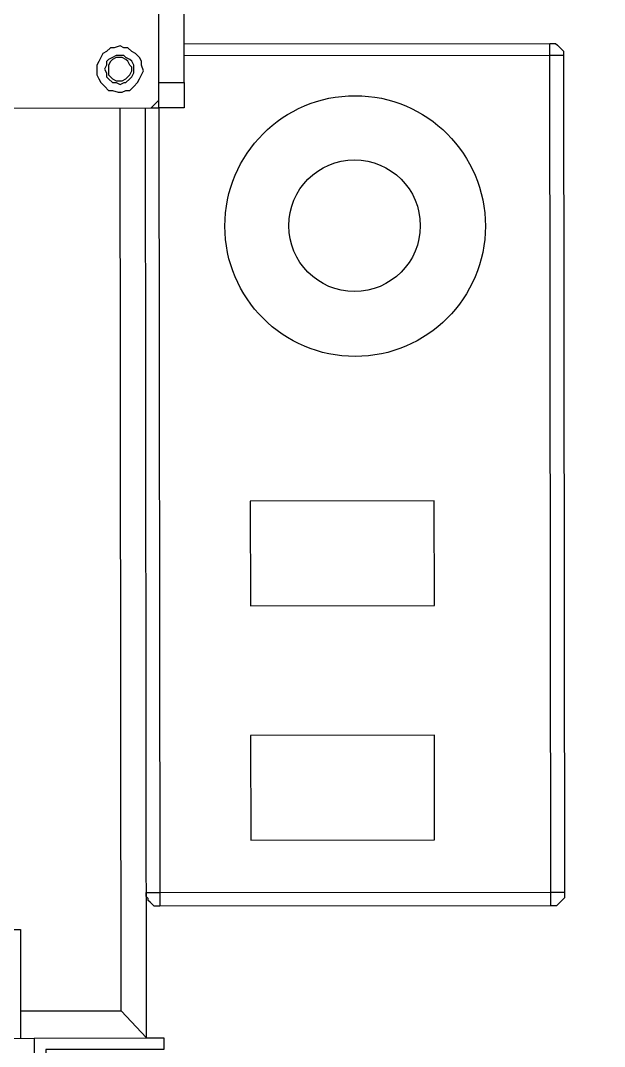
# Model space of a CAD drawing. Header units: feet. Extents: x -99009 to 3252343, y -11094690 to 9035152.
# Drawn here: x 2490194.5 to 2490418.1, y -1981020.9 to -1980628.6 of the extents above; entities that cross this region are included whole.
import ezdxf

# ---------------------------------------------------------------- set-up
doc = ezdxf.new("R2010")
doc.units = ezdxf.units.FT
doc.layers.add('1', color=1, linetype='Continuous')

# ---------------------------------------------------------------- blocks, each defined once
blk = doc.blocks.new('lEVELLING mACHINE')
at = {"color": 200, "lineweight": 25, "transparency": 33554684}
for points in [[(13271.33, 7724.53), (13271.33, 7564.48), (11447.13, 7564.48), (11447.13, 7724.53)], [(11249.3, 7508.91), (11247.82, 7508.91), (11247.08, 7508.91), (11246.34, 7508.91), (11245.6, 7508.91), (11244.86, 7508.91), (11244.11, 7508.91), (11244.11, 7510.39), (11244.11, 7511.14), (11244.86, 7511.88), (11245.6, 7512.62), (11246.34, 7513.36), (11247.08, 7514.1), (11247.82, 7514.1), (11249.3, 7514.1), (11249.3, 7513.36), (11249.3, 7512.62), (11249.3, 7511.88), (11249.3, 7511.14), (11249.3, 7510.39)], [(11404.16, 7508.91), (11403.42, 7508.91), (11402.68, 7508.91), (11401.94, 7508.91), (11401.19, 7508.91), (11399.71, 7508.91), (11398.97, 7508.91), (11398.97, 7510.39), (11398.97, 7511.14), (11398.97, 7511.88), (11398.97, 7512.62), (11398.97, 7513.36), (11398.97, 7514.1), (11399.71, 7514.1), (11401.19, 7514.1), (11401.94, 7513.36), (11402.68, 7512.62), (11403.42, 7511.88), (11403.42, 7511.14), (11404.16, 7510.39)], [(11364.15, 7488.91), (11293.76, 7488.91), (11293.76, 7448.9), (11364.15, 7448.9)], [(11364.15, 7399.25), (11293.76, 7399.25), (11293.76, 7359.24), (11364.15, 7359.24)], [(11413.79, 7185.12), (11416.01, 7185.86), (11417.49, 7185.86), (11418.98, 7187.34), (11420.46, 7188.09), (11421.2, 7189.57), (11421.94, 7191.05), (11422.68, 7192.53), (11422.68, 7194.75), (11422.68, 7196.24), (11421.94, 7197.72), (11421.2, 7199.2), (11419.72, 7200.68), (11418.24, 7202.16), (11416.75, 7202.16), (11414.53, 7202.9), (11413.05, 7202.9), (11411.57, 7202.16), (11410.09, 7202.16), (11408.6, 7200.68), (11407.12, 7199.2), (11406.38, 7197.72), (11405.64, 7196.24), (11404.9, 7194.75), (11405.64, 7192.53), (11405.64, 7191.05), (11406.38, 7189.57), (11407.86, 7188.09), (11409.34, 7187.34), (11410.83, 7185.86), (11412.31, 7185.86)], [(11413.79, 7188.83), (11415.27, 7188.83), (11416.75, 7189.57), (11418.24, 7190.31), (11418.98, 7191.05), (11418.98, 7192.53), (11419.72, 7194.01), (11418.98, 7195.49), (11418.98, 7196.98), (11418.24, 7197.72), (11416.75, 7199.2), (11415.27, 7199.2), (11413.79, 7199.94), (11412.31, 7199.2), (11411.57, 7199.2), (11410.09, 7197.72), (11409.34, 7196.98), (11408.6, 7195.49), (11408.6, 7194.01), (11408.6, 7192.53), (11409.34, 7191.05), (11410.09, 7190.31), (11411.57, 7189.57), (11412.31, 7188.83)], [(11413.79, 7198.46), (11413.05, 7198.46), (11411.57, 7197.72), (11410.83, 7196.98), (11410.09, 7196.24), (11409.34, 7194.75), (11409.34, 7193.27), (11410.09, 7192.53), (11410.83, 7191.05), (11411.57, 7190.31), (11413.05, 7189.57), (11413.79, 7189.57), (11415.27, 7189.57), (11416.75, 7190.31), (11417.49, 7191.05), (11418.24, 7192.53), (11418.24, 7193.27), (11418.24, 7194.75), (11418.24, 7196.24), (11417.49, 7196.98), (11416.75, 7197.72), (11415.27, 7198.46)]]:
    blk.add_lwpolyline(points, close=True, dxfattribs=at)
for points in [[(11404.16, 7564.48), (11413.79, 7554.11), (11404.16, 7564.48), (11397.49, 7564.48), (11397.49, 7568.93), (11442.69, 7568.93), (11442.69, 7614.13), (11447.13, 7614.13)], [(11447.13, 7564.48), (11404.16, 7564.48), (11404.16, 7208.83)], [(11456.76, 7522.99), (11452.32, 7522.99), (11452.32, 7564.48)], [(11452.32, 7554.11), (11413.79, 7554.11), (11413.79, 7208.83)], [(11249.3, 7514.1), (11398.97, 7514.1)], [(11401.94, 7208.83), (11398.97, 7208.83), (11398.97, 7508.91), (11249.3, 7508.91), (11249.3, 7188.83), (11249.3, 7188.09), (11249.3, 7187.34), (11249.3, 7186.6), (11249.3, 7185.86), (11249.3, 7185.12), (11249.3, 7184.38), (11247.82, 7184.38), (11247.08, 7184.38), (11246.34, 7185.12), (11245.6, 7185.86), (11244.86, 7186.6), (11244.11, 7187.34), (11244.11, 7188.09), (11244.11, 7188.83)], [(11389.34, 7188.83), (11249.3, 7188.83), (11247.82, 7188.83), (11247.08, 7188.83), (11246.34, 7188.83), (11245.6, 7188.83), (11244.86, 7188.83), (11244.11, 7188.83), (11244.11, 7508.91)], [(11659.78, 7227.35), (11665.71, 7208.83), (11401.94, 7208.83), (11398.97, 7205.87), (11398.97, 6992.48), (11398.97, 6988.77)], [(11389.34, 7199.2), (11389.34, 7208.83), (11398.97, 7208.83), (11398.97, 7205.87)], [(11398.97, 7199.2), (11389.34, 7199.2), (11389.34, 6289.32), (11398.97, 6289.32)], [(11389.34, 7184.38), (11249.3, 7184.38)]]:
    blk.add_lwpolyline(points, dxfattribs=at)
for centre, radius in [((11323.92, 7254.15), 49.86), ((11324.15, 7254), 25.18)]:
    blk.add_circle(centre, radius, dxfattribs=at)
blk = doc.blocks.new('A$Cac12730c')
blk.add_blockref('lEVELLING mACHINE', (-11218.13, -5688.95))

msp = doc.modelspace()

# ---------------------------------------------------------------- linework, layer by layer
at = {"layer": '1'}
msp.add_arc((2520410.24778, -1978395.99612), 100000, 84.1346387202, 194.3871675539, dxfattribs=at)

# ---------------------------------------------------------------- block references
at = {"transparency": 33554684, "rotation": 180.0650517140762}
msp.add_blockref('A$Cac12730c', (2490426.6334, -1979141.86212), dxfattribs=at)

doc.saveas('drawing.dxf')
